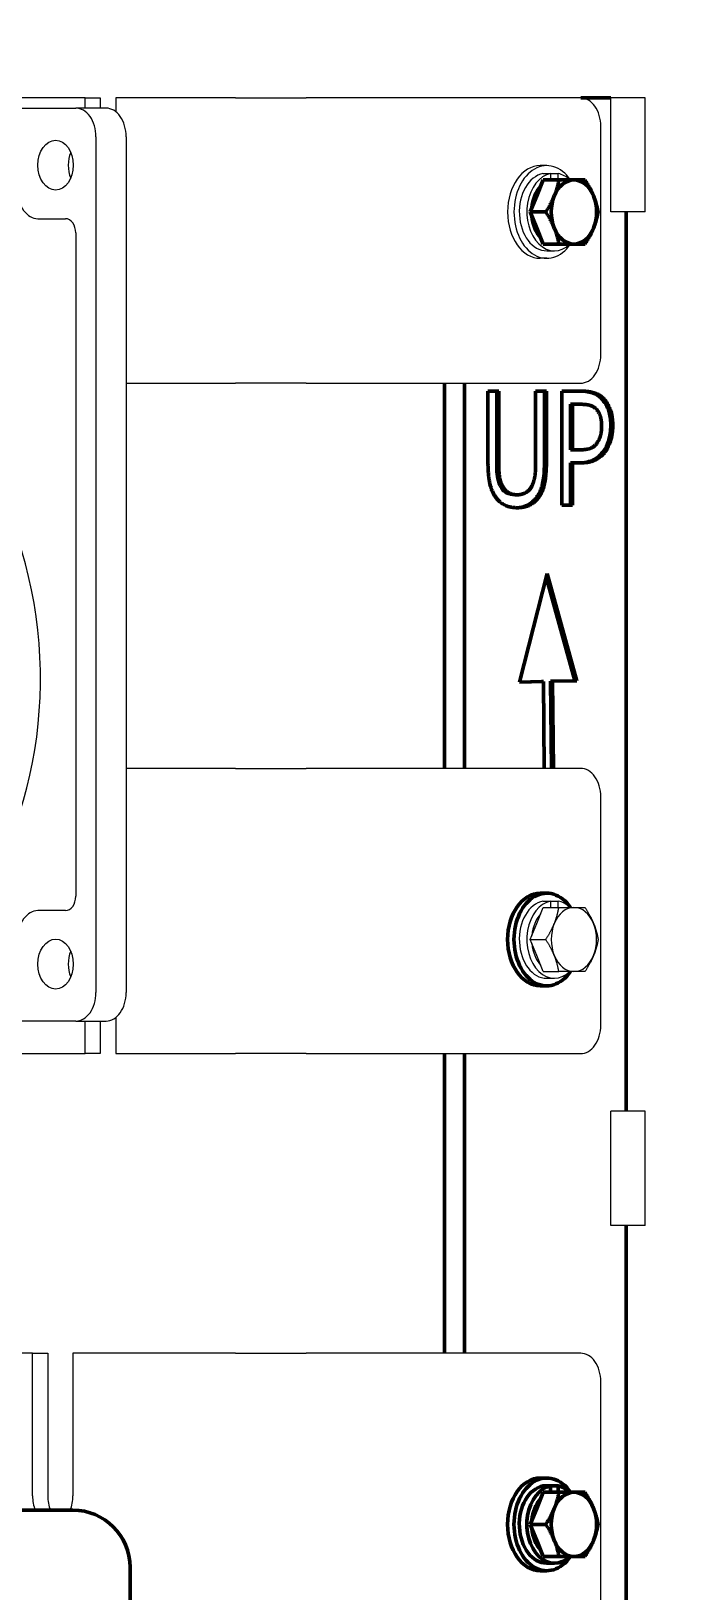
# Model space of a CAD drawing. Header units: inches. Extents: x 20 to 536, y 8 to 344.
# Drawn here: x 398.61 to 404.23, y 101.03 to 114.7 of the extents above; entities that cross this region are included whole.
import ezdxf

# ---------------------------------------------------------------- set-up
doc = ezdxf.new("R2010")
doc.units = ezdxf.units.IN
doc.header["$LTSCALE"] = 16
doc.header["$MEASUREMENT"] = 0
doc.layers.add('Dimension (ANSI)', color=7, linetype='Continuous', lineweight=25)
doc.layers.add('Visible (ANSI)', color=7, linetype='Continuous', lineweight=50)
doc.styles.add('Standard D-E', font='arial.ttf')
doc.dimstyles.new('in [mm] D-E NeptuneBenson', dxfattribs={"dimscale": 16, "dimtxt": 0.15, "dimasz": 0.098425, "dimexe": 0.125, "dimexo": 0.063, "dimgap": 0.031496, "dimtad": 0, "dimtih": 1, "dimtoh": 1, "dimdec": 4, "dimrnd": 1e-08, "dimzin": 3, "dimdsep": 46, "dimlunit": 5, "dimtxsty": 'Standard D-E', "dimcen": 0.09, "dimdle": 0.393701, "dimclrd": 256, "dimclre": 256, "dimclrt": 256, "dimadec": 1, "dimazin": 1, "dimtfac": 1, "dimtofl": 0, "dimtmove": 0, "dimatfit": 3, "dimfxl": 1, "dimfrac": 1, "dimtolj": 1, "dimtzin": 4, "dimlwd": -1, "dimlwe": -1, "dimarcsym": 0})

# ---------------------------------------------------------------- blocks, each defined once
blk = doc.blocks.new('*D25')
at = {"layer": 'Defpoints', "color": 0, "transparency": 16777216}
for p in [(336.905, 144.01), (416.113, 144.01), (390.911, 45.678)]:
    blk.add_point(p, dxfattribs=at)
at = {"layer": 'Dimension (ANSI)', "transparency": 16777216}
for p, q in [((415.105, 144.01), (334.905, 144.01)), ((336.905, 142.435), (336.905, 111.916)), ((336.905, 47.253), (336.905, 94.55)), ((389.903, 45.678), (334.905, 45.678))]:
    blk.add_line(p, q, dxfattribs=at)
for points in [[(336.642, 142.435), (337.167, 142.435), (336.905, 144.01)], [(336.642, 47.253), (337.167, 47.253), (336.905, 45.678)]]:
    blk.add_solid(points, dxfattribs=at)
at = {"layer": 'Dimension (ANSI)', "transparency": 16777216, "char_height": 2.4, "attachment_point": 5, "style": 'Standard D-E'}
for s, insert in [('\\A1; \\fArial|b0|i0;98{\\H1x;\\S5#16;} in', (336.905, 106.187)), ('\\A1;[2491.0 mm]{\\P\\fArial|b0|i0;SHIPPING HEIGHT\\P\\fArial|b0|i0;REF.}', (336.905, 97.504))]:
    blk.add_mtext(s, dxfattribs=dict(at, insert=insert))

msp = doc.modelspace()

# ---------------------------------------------------------------- linework, layer by layer
at = {"layer": 'Visible (ANSI)', "linetype": 'Continuous', "lineweight": 18}
for p, q in [((399.07826, 114.11565), (390.02729, 114.11565)), ((399.07826, 114.02565), (399.07826, 114.11565)), ((399.07826, 114.11565), (399.21084, 114.11565)), ((399.21084, 114.11565), (399.21084, 114.02565)), ((399.34696, 114.11565), (399.34696, 113.99497)), ((400.39585, 114.11565), (399.34696, 114.11565)), ((400.39585, 114.11565), (401.01457, 114.11565)), ((403.42005, 114.11565), (401.01457, 114.11565)), ((403.9849, 114.11565), (403.68521, 114.11565)), ((403.68521, 113.11565), (403.68521, 114.11565)), ((403.9849, 113.11565), (403.9849, 114.11565)), ((389.451, 114.02565), (398.99694, 114.02565)), ((399.26211, 114.02565), (398.99694, 114.02565)), ((403.59682, 111.86565), (403.59682, 113.86565)), ((399.17372, 113.77565), (399.17372, 106.27565)), ((399.43889, 113.77565), (399.43889, 106.27565)), ((403.12306, 113.52165), (403.06649, 113.52165)), ((403.08983, 113.45239), (403.1563, 113.45239)), ((403.1563, 113.45239), (403.1563, 113.39665)), ((403.1563, 113.45239), (403.22276, 113.45239)), ((403.22276, 113.39665), (403.22276, 113.45239)), ((398.66549, 113.0569), (398.90853, 113.0569)), ((403.9849, 113.11565), (403.68521, 113.11565)), ((398.99692, 112.9319), (398.99692, 107.1194)), ((403.12306, 112.77565), (403.18953, 112.77565)), ((403.12306, 112.70965), (403.06649, 112.70965)), ((399.43889, 111.61565), (400.39585, 111.61565)), ((401.01457, 111.61565), (400.39585, 111.61565)), ((401.01457, 111.61565), (403.42005, 111.61565)), ((400.39585, 108.24065), (399.43889, 108.24065)), ((400.39585, 108.24065), (401.01457, 108.24065)), ((403.42005, 108.24065), (401.01457, 108.24065)), ((403.59682, 105.99065), (403.59682, 107.99065)), ((403.03513, 106.88115), (403.09249, 107.02165)), ((403.08983, 107.07739), (403.1563, 107.07739)), ((403.09249, 107.02165), (403.22889, 107.02165)), ((403.1563, 107.07739), (403.1563, 107.02165)), ((403.1563, 107.07739), (403.22276, 107.07739)), ((403.22276, 107.02165), (403.22276, 107.07739)), ((398.90853, 106.9944), (398.66549, 106.9944)), ((402.97777, 106.74065), (403.03513, 106.88115)), ((403.03513, 106.60015), (402.97777, 106.74065)), ((402.97777, 106.74065), (403.11418, 106.74065)), ((403.09249, 106.45965), (403.03513, 106.60015)), ((403.09249, 106.45965), (403.22889, 106.45965)), ((403.12306, 106.40065), (403.18953, 106.40065)), ((399.34696, 106.05634), (399.34696, 105.74065)), ((398.99694, 106.02565), (396.4601, 106.02565)), ((398.99694, 106.02565), (399.26211, 106.02565)), ((399.07826, 105.74065), (399.07826, 106.02565)), ((399.21084, 106.02565), (399.21084, 105.74065)), ((396.80879, 105.74065), (399.07826, 105.74065)), ((399.21084, 105.74065), (399.07826, 105.74065)), ((399.34696, 105.74065), (400.39585, 105.74065)), ((401.01457, 105.74065), (400.39585, 105.74065)), ((401.01457, 105.74065), (403.42005, 105.74065)), ((403.9849, 105.23565), (403.68521, 105.23565)), ((403.68521, 104.23565), (403.68521, 105.23565)), ((403.9849, 104.23565), (403.9849, 105.23565)), ((403.9849, 104.23565), (403.68521, 104.23565)), ((398.61864, 103.11565), (396.44606, 103.11565)), ((398.61864, 101.86565), (398.61864, 103.11565)), ((398.61864, 103.11565), (398.75122, 103.11565)), ((398.75122, 103.11565), (398.75122, 101.86565)), ((400.39585, 103.11565), (398.9722, 103.11565)), ((398.9722, 103.11565), (398.9722, 101.86565)), ((400.39585, 103.11565), (401.01457, 103.11565)), ((403.42005, 103.11565), (401.01457, 103.11565)), ((403.59682, 100.86565), (403.59682, 102.86565))]:
    msp.add_line(p, q, dxfattribs=at)
at = {"layer": 'Visible (ANSI)'}
for p, q in [((403.68521, 114.11565), (403.42005, 114.11565)), ((403.03513, 113.25615), (403.09249, 113.39665)), ((403.09249, 113.39665), (403.22889, 113.39665)), ((402.97777, 113.11565), (403.03513, 113.25615)), ((403.03513, 112.97515), (402.97777, 113.11565)), ((402.97777, 113.11565), (403.11418, 113.11565)), ((403.81779, 105.23565), (403.81779, 113.11565)), ((403.09249, 112.83465), (403.03513, 112.97515)), ((403.09249, 112.83465), (403.22889, 112.83465)), ((402.2268, 108.24065), (402.2268, 111.61565)), ((402.40358, 111.61565), (402.40358, 108.24065)), ((402.60803, 110.9215), (402.60803, 111.54548)), ((402.60803, 111.54548), (402.70201, 111.54548)), ((402.68433, 111.54548), (402.68433, 110.9215)), ((402.70201, 111.54548), (402.70201, 110.9215)), ((403.02576, 110.91826), (403.02576, 111.54548)), ((403.02576, 111.54548), (403.11974, 111.54548)), ((403.10206, 111.54548), (403.10206, 110.9215)), ((403.11974, 111.54548), (403.11974, 110.9215)), ((403.2544, 110.54548), (403.2544, 111.54548)), ((403.2544, 111.54548), (403.43203, 111.54548)), ((403.34837, 111.43041), (403.3307, 111.43041)), ((403.3307, 111.43041), (403.3307, 111.03171)), ((403.34837, 111.43041), (403.34837, 111.03171)), ((403.4263, 111.43041), (403.34837, 111.43041)), ((403.34837, 111.03171), (403.3307, 111.03171)), ((403.34837, 111.03171), (403.41255, 111.03171)), ((403.34837, 110.91826), (403.3307, 110.91826)), ((403.3307, 110.91826), (403.3307, 110.54548)), ((403.42802, 110.91826), (403.34837, 110.91826)), ((403.34837, 110.91826), (403.34837, 110.54548)), ((402.8636, 110.63787), (402.84592, 110.63787)), ((403.34837, 110.54548), (403.2544, 110.54548)), ((402.88483, 108.99611), (403.12545, 109.94831)), ((403.11703, 109.91498), (403.36902, 109.00739)), ((403.12545, 109.94831), (403.3867, 109.00739)), ((403.09426, 109.00161), (402.88483, 108.99611)), ((403.07658, 109.00161), (402.88495, 108.99658)), ((403.09426, 109.00161), (403.07658, 109.00161)), ((403.10146, 108.24065), (403.09426, 109.00161)), ((403.36902, 109.00739), (403.15669, 109.00319)), ((403.15669, 109.00319), (403.16484, 108.24065)), ((403.17436, 109.00319), (403.15669, 109.00319)), ((403.3867, 109.00739), (403.17436, 109.00319)), ((403.17436, 109.00319), (403.18252, 108.24065)), ((403.3867, 109.00739), (403.36902, 109.00739)), ((403.12306, 107.14665), (403.06649, 107.14665)), ((403.12306, 106.33465), (403.06649, 106.33465)), ((402.2268, 103.11565), (402.2268, 105.74065)), ((402.40358, 105.74065), (402.40358, 103.11565)), ((403.81779, 96.35565), (403.81779, 104.23565)), ((403.12306, 102.02165), (403.06649, 102.02165)), ((403.08983, 101.95239), (403.1563, 101.95239)), ((403.1563, 101.95239), (403.1563, 101.89665)), ((403.1563, 101.95239), (403.22276, 101.95239)), ((403.22276, 101.89665), (403.22276, 101.95239)), ((403.03513, 101.75615), (403.09249, 101.89665)), ((403.09249, 101.89665), (403.22889, 101.89665)), ((398.9723, 101.74065), (394.80288, 101.74065)), ((402.97777, 101.61565), (403.03513, 101.75615)), ((403.03513, 101.47515), (402.97777, 101.61565)), ((402.97777, 101.61565), (403.11418, 101.61565)), ((403.09249, 101.33465), (403.03513, 101.47515)), ((403.09249, 101.33465), (403.22889, 101.33465)), ((403.12306, 101.27565), (403.18953, 101.27565)), ((399.4723, 85.74065), (399.4723, 101.24065)), ((403.12306, 101.20965), (403.06649, 101.20965))]:
    msp.add_line(p, q, dxfattribs=at)
msp.add_arc((398.9723, 101.24065), 0.5, 0, 90, dxfattribs=at)
at = {"layer": 'Visible (ANSI)', "linetype": 'Continuous', "lineweight": 18}
for centre, major_axis, start_param, end_param in [((403.42005, 113.86565), (0, 0.25), 4.71238898, 6.28318531), ((398.99694, 113.77565), (0, 0.25), 4.71238898, 6.28318531), ((399.26211, 113.77565), (0, 0.25), 4.71238898, 6.28318531), ((399.08533, 113.52565), (0, -0.21875), 4.17128945, 5.25348851), ((403.06649, 113.11565), (0, 0.406), 0, 3.14159265), ((403.12306, 113.11565), (0, 0.406), 5.47680863, 10.23115464), ((403.12306, 113.11565), (0, 0.34), 0.13867938, 3.14159265), ((403.18953, 113.11565), (0, -0.34), 3.28027203, 6.88117227), ((403.18953, 113.11565), (0, 0.34), 5.68519834, 6.14450593), ((398.66549, 113.3069), (0, -0.25), 4.71238898, 6.28318531), ((398.90853, 112.9319), (0, 0.125), 4.71238898, 6.28318531), ((396.69882, 109.02562), (0, 2.8125), 3.61752935, 6.28318531), ((403.42005, 111.86565), (0, -0.25), 0, 1.57079633), ((403.42005, 107.99065), (0, 0.25), 4.71238898, 6.28318531), ((398.90853, 107.1194), (0, -0.125), 0, 1.57079633), ((403.12306, 106.74065), (0, 0.34), 0.13867938, 3.14159265), ((403.18953, 106.74065), (0, -0.34), 3.28027203, 6.88117227), ((403.36136, 106.74065), (0, 0.281), 0, 1.04719755), ((403.18953, 106.74065), (0, 0.34), 5.68519834, 6.14450593), ((403.36136, 106.74065), (0, 0.281), 5.23598776, 6.28318531), ((398.66549, 106.7444), (0, 0.25), 0, 1.57079633), ((403.18953, 106.74065), (0, 0.281), 0.65204888, 1.44234623), ((403.36136, 106.74065), (0, -0.281), 4.1887902, 5.23598776), ((403.36136, 106.74065), (0, 0.281), 4.1887902, 5.23598776), ((399.08533, 106.52565), (0, -0.21875), 4.17128945, 5.25348851), ((403.18953, 106.74065), (0, 0.281), 1.69924643, 2.48954378), ((403.36136, 106.74065), (0, -0.281), 5.23598776, 6.28318531), ((403.36136, 106.74065), (0, -0.281), 0, 1.04719755), ((398.99694, 106.27565), (0, -0.25), 0, 1.57079633), ((399.26211, 106.27565), (0, -0.25), 0, 1.57079633), ((403.42005, 105.99065), (0, -0.25), 0, 1.57079633), ((403.42005, 102.86565), (0, 0.25), 4.71238898, 6.28318531), ((398.79542, 101.86565), (0, 0.25), 1.57079633, 2.0943951), ((398.928, 101.86565), (0, -0.25), 4.71238898, 5.23598776), ((398.79542, 101.86565), (0, -0.25), 1.04719755, 1.57079633)]:
    msp.add_ellipse(centre, major_axis=major_axis, ratio=0.70710678, start_param=start_param, end_param=end_param, dxfattribs=at)
for centre in [(398.82017, 113.52565), (398.82017, 106.52565)]:
    msp.add_ellipse(centre, major_axis=(0, 0.21875), ratio=0.70710678, dxfattribs=at)
at = {"layer": 'Visible (ANSI)'}
for centre, major_axis, start_param, end_param in [((403.18953, 113.11565), (0, 0.281), 0.65204888, 1.44234623), ((403.36136, 113.11565), (0, 0.281), 0, 1.04719755), ((403.36136, 113.11565), (0, 0.281), 5.23598776, 6.28318531), ((403.36136, 113.11565), (0, -0.281), 4.1887902, 5.23598776), ((403.36136, 113.11565), (0, 0.281), 4.1887902, 5.23598776), ((403.18953, 113.11565), (0, 0.281), 1.69924643, 2.48954378), ((403.36136, 113.11565), (0, -0.281), 5.23598776, 6.28318531), ((403.36136, 113.11565), (0, -0.281), 0, 1.04719755), ((403.06649, 106.74065), (0, 0.406), 0, 3.14159265), ((403.12306, 106.74065), (0, 0.406), 5.47680863, 10.23115464), ((403.06649, 101.61565), (0, 0.406), 0, 3.14159265), ((403.12306, 101.61565), (0, 0.406), 5.47680863, 10.23115464), ((403.12306, 101.61565), (0, 0.34), 0.13867938, 3.14159265), ((403.18953, 101.61565), (0, -0.34), 3.28027203, 6.88117227), ((403.18953, 101.61565), (0, 0.34), 5.68519834, 6.14450593), ((403.18953, 101.61565), (0, 0.281), 0.65204888, 1.44234623), ((403.36136, 101.61565), (0, 0.281), 0, 1.04719755), ((403.36136, 101.61565), (0, 0.281), 5.23598776, 6.28318531), ((403.36136, 101.61565), (0, -0.281), 4.1887902, 5.23598776), ((403.36136, 101.61565), (0, 0.281), 4.1887902, 5.23598776), ((403.18953, 101.61565), (0, 0.281), 1.69924643, 2.48954378), ((403.36136, 101.61565), (0, -0.281), 5.23598776, 6.28318531), ((403.36136, 101.61565), (0, -0.281), 0, 1.04719755)]:
    msp.add_ellipse(centre, major_axis=major_axis, ratio=0.70710678, start_param=start_param, end_param=end_param, dxfattribs=at)
for points in [[(403.18928, 113.25615), (403.2159, 113.32136), (403.22889, 113.39665)], [(403.22889, 113.39665), (403.30812, 113.39665), (403.36136, 113.39665)], [(403.36136, 113.39665), (403.4146, 113.39665), (403.45833, 113.39665)], [(403.45833, 113.39665), (403.50682, 113.32136), (403.53344, 113.25615)], [(403.11418, 113.11565), (403.16266, 113.19095), (403.18928, 113.25615)], [(403.53344, 113.25615), (403.56006, 113.19095), (403.57305, 113.11565)], [(403.18928, 112.97515), (403.16266, 113.04036), (403.11418, 113.11565)], [(403.57305, 113.11565), (403.56006, 113.04036), (403.53344, 112.97515)], [(403.22889, 112.83465), (403.2159, 112.90995), (403.18928, 112.97515)], [(403.53344, 112.97515), (403.50682, 112.90995), (403.45833, 112.83465)], [(403.36136, 112.83465), (403.30812, 112.83465), (403.22889, 112.83465)], [(403.45833, 112.83465), (403.4146, 112.83465), (403.36136, 112.83465)], [(403.18928, 101.75615), (403.2159, 101.82136), (403.22889, 101.89665)], [(403.22889, 101.89665), (403.30812, 101.89665), (403.36136, 101.89665)], [(403.36136, 101.89665), (403.4146, 101.89665), (403.45833, 101.89665)], [(403.45833, 101.89665), (403.50682, 101.82136), (403.53344, 101.75615)], [(403.11418, 101.61565), (403.16266, 101.69095), (403.18928, 101.75615)], [(403.53344, 101.75615), (403.56006, 101.69095), (403.57305, 101.61565)], [(403.18928, 101.47515), (403.16266, 101.54036), (403.11418, 101.61565)], [(403.57305, 101.61565), (403.56006, 101.54036), (403.53344, 101.47515)], [(403.22889, 101.33465), (403.2159, 101.40995), (403.18928, 101.47515)], [(403.53344, 101.47515), (403.50682, 101.40995), (403.45833, 101.33465)], [(403.36136, 101.33465), (403.30812, 101.33465), (403.22889, 101.33465)], [(403.45833, 101.33465), (403.4146, 101.33465), (403.36136, 101.33465)]]:
    msp.add_rational_spline(points, [1, 1.0379548493, 1], degree=2, dxfattribs=at)
for points, knots in [([(403.41436, 111.54548), (403.44291, 111.54548), (403.48642, 111.54325), (403.55176, 111.52032), (403.57686, 111.50528), (403.59944, 111.48309)], [-0.725506634, -0.725506634, -0.725506634, -0.725506634, -0.296366495, -0.296366495, 0, 0, 0, 0]), ([(403.59944, 111.48309), (403.61494, 111.46816), (403.62875, 111.45057), (403.65009, 111.41374), (403.66108, 111.39118), (403.6798, 111.32475), (403.68368, 111.28416), (403.68368, 111.24403)], [-0.844477071, -0.844477071, -0.844477071, -0.844477071, -0.544529725, -0.544529725, -0.305823756, -0.305823756, 0, 0, 0, 0]), ([(403.68368, 111.24403), (403.68368, 111.22034), (403.68204, 111.19687), (403.6742, 111.14422), (403.6679, 111.12181), (403.65321, 111.07545), (403.63956, 111.04661), (403.62179, 111.02198)], [-0.48070155, -0.48070155, -0.48070155, -0.48070155, -0.387114958, -0.387114958, -0.268097881, -0.268097881, 0, 0, 0, 0]), ([(403.62179, 111.02198), (403.60961, 111.00503), (403.59632, 110.99006), (403.56726, 110.96398), (403.55177, 110.95321), (403.51779, 110.93516), (403.48032, 110.91826), (403.41035, 110.91826)], [-2.12199044, -2.12199044, -2.12199044, -2.12199044, -1.44284282, -1.44284282, -0.75409962, -0.75409962, 0, 0, 0, 0]), ([(402.68433, 110.9215), (402.68433, 110.85584), (402.68845, 110.81988), (402.69533, 110.77206), (402.70304, 110.74471), (402.7147, 110.71971)], [-0.371862003, -0.371862003, -0.371862003, -0.371862003, -0.228145318, -0.228145318, 0, 0, 0, 0]), ([(403.10206, 110.9215), (403.10206, 110.88155), (403.10043, 110.84041), (403.09021, 110.74797), (403.08158, 110.71725), (403.06726, 110.67087), (403.05294, 110.64177), (403.03444, 110.6168)], [-0.467674705, -0.467674705, -0.467674705, -0.467674705, -0.385613275, -0.385613275, -0.275578199, -0.275578199, 0, 0, 0, 0]), ([(402.7147, 110.71971), (402.72131, 110.70555), (402.72925, 110.69307), (402.75012, 110.66915), (402.76162, 110.66113), (402.79381, 110.64244), (402.82039, 110.63787), (402.84592, 110.63787)], [-0.454531198, -0.454531198, -0.454531198, -0.454531198, -0.37440362, -0.37440362, -0.275150152, -0.275150152, 0, 0, 0, 0]), ([(403.03444, 110.6168), (403.0233, 110.60131), (403.01115, 110.58762), (402.98467, 110.56412), (402.97066, 110.55458), (402.93854, 110.53827), (402.90736, 110.52583), (402.85499, 110.52453)], [-1.62181416, -1.62181416, -1.62181416, -1.62181416, -1.12295259, -1.12295259, -0.62367983, -0.62367983, -0.0333041, -0.0333041, -0.0333041, -0.0333041])]:
    msp.add_open_spline(points, degree=3, knots=knots, dxfattribs=at)
for points in [[(403.43203, 111.54548), (403.49507, 111.54548), (403.58331, 111.51631), (403.61712, 111.48309)], [(403.55237, 111.39232), (403.53002, 111.41339), (403.47043, 111.43041), (403.4263, 111.43041)], [(403.60337, 111.23997), (403.60337, 111.29184), (403.57815, 111.36801), (403.55237, 111.39232)], [(403.61712, 111.48309), (403.65666, 111.445), (403.70135, 111.32749), (403.70135, 111.24403)], [(403.56326, 111.09168), (403.58446, 111.12166), (403.60337, 111.19216), (403.60337, 111.23997)], [(403.70135, 111.24403), (403.70135, 111.1792), (403.66869, 111.0625), (403.63947, 111.02198)], [(403.41255, 111.03171), (403.46985, 111.03171), (403.54034, 111.05764), (403.56326, 111.09168)], [(403.63947, 111.02198), (403.60279, 110.97093), (403.50366, 110.91826), (403.42802, 110.91826)], [(402.67565, 110.6168), (402.6384, 110.66866), (402.60803, 110.81453), (402.60803, 110.9215)], [(402.70201, 110.9215), (402.70201, 110.8518), (402.71461, 110.7578), (402.73238, 110.71971)], [(402.99539, 110.71971), (403.01316, 110.7578), (403.02576, 110.85099), (403.02576, 110.91826)], [(403.11974, 110.9215), (403.11974, 110.81696), (403.08994, 110.66785), (403.05212, 110.6168)], [(402.73238, 110.71971), (402.75129, 110.6792), (402.81661, 110.63787), (402.8636, 110.63787)], [(402.8636, 110.63787), (402.90772, 110.63787), (402.97648, 110.6792), (402.99539, 110.71971)], [(402.8636, 110.52441), (402.80114, 110.52441), (402.70831, 110.57061), (402.67565, 110.6168)], [(403.05212, 110.6168), (403.01831, 110.5698), (402.92892, 110.52441), (402.8636, 110.52441)]]:
    msp.add_open_spline(points, degree=2, dxfattribs=at)
at = {"layer": 'Visible (ANSI)', "linetype": 'Continuous', "lineweight": 18}
for points in [[(403.18928, 106.88115), (403.2159, 106.94636), (403.22889, 107.02165)], [(403.22889, 107.02165), (403.30812, 107.02165), (403.36136, 107.02165)], [(403.36136, 107.02165), (403.4146, 107.02165), (403.45833, 107.02165)], [(403.45833, 107.02165), (403.50682, 106.94636), (403.53344, 106.88115)], [(403.11418, 106.74065), (403.16266, 106.81595), (403.18928, 106.88115)], [(403.53344, 106.88115), (403.56006, 106.81595), (403.57305, 106.74065)], [(403.18928, 106.60015), (403.16266, 106.66536), (403.11418, 106.74065)], [(403.57305, 106.74065), (403.56006, 106.66536), (403.53344, 106.60015)], [(403.22889, 106.45965), (403.2159, 106.53495), (403.18928, 106.60015)], [(403.53344, 106.60015), (403.50682, 106.53495), (403.45833, 106.45965)], [(403.36136, 106.45965), (403.30812, 106.45965), (403.22889, 106.45965)], [(403.45833, 106.45965), (403.4146, 106.45965), (403.36136, 106.45965)]]:
    msp.add_rational_spline(points, [1, 1.0379548493, 1], degree=2, dxfattribs=at)

# ---------------------------------------------------------------- dimensions: what is measured, and where the dimension line sits
at = {"layer": 'Dimension (ANSI)'}
dim = msp.add_linear_dim(base=(336.904721, 144.009798), p1=(390.911041, 45.678154), p2=(416.112922, 144.009798), angle=90, text=' \\fArial|b0|i0;<> in\\X[2491.0 mm]{\\P\\fArial|b0|i0;SHIPPING HEIGHT\\P\\fArial|b0|i0;REF.}', dimstyle='in [mm] D-E NeptuneBenson', override={"dimgap": 0.031496, "dimdec": 4, "dimpost": '', "dimtol": 0, "dimlim": 0, "dimtp": 0, "dimtm": 0, "dimtdec": 2, "dimatfit": 1}, dxfattribs=at)
dim.commit()
dim.dimension.update_dxf_attribs({"geometry": '*D25', "text_midpoint": (336.904721, 103.232832), "dimtype": 160})

doc.saveas('drawing.dxf')
